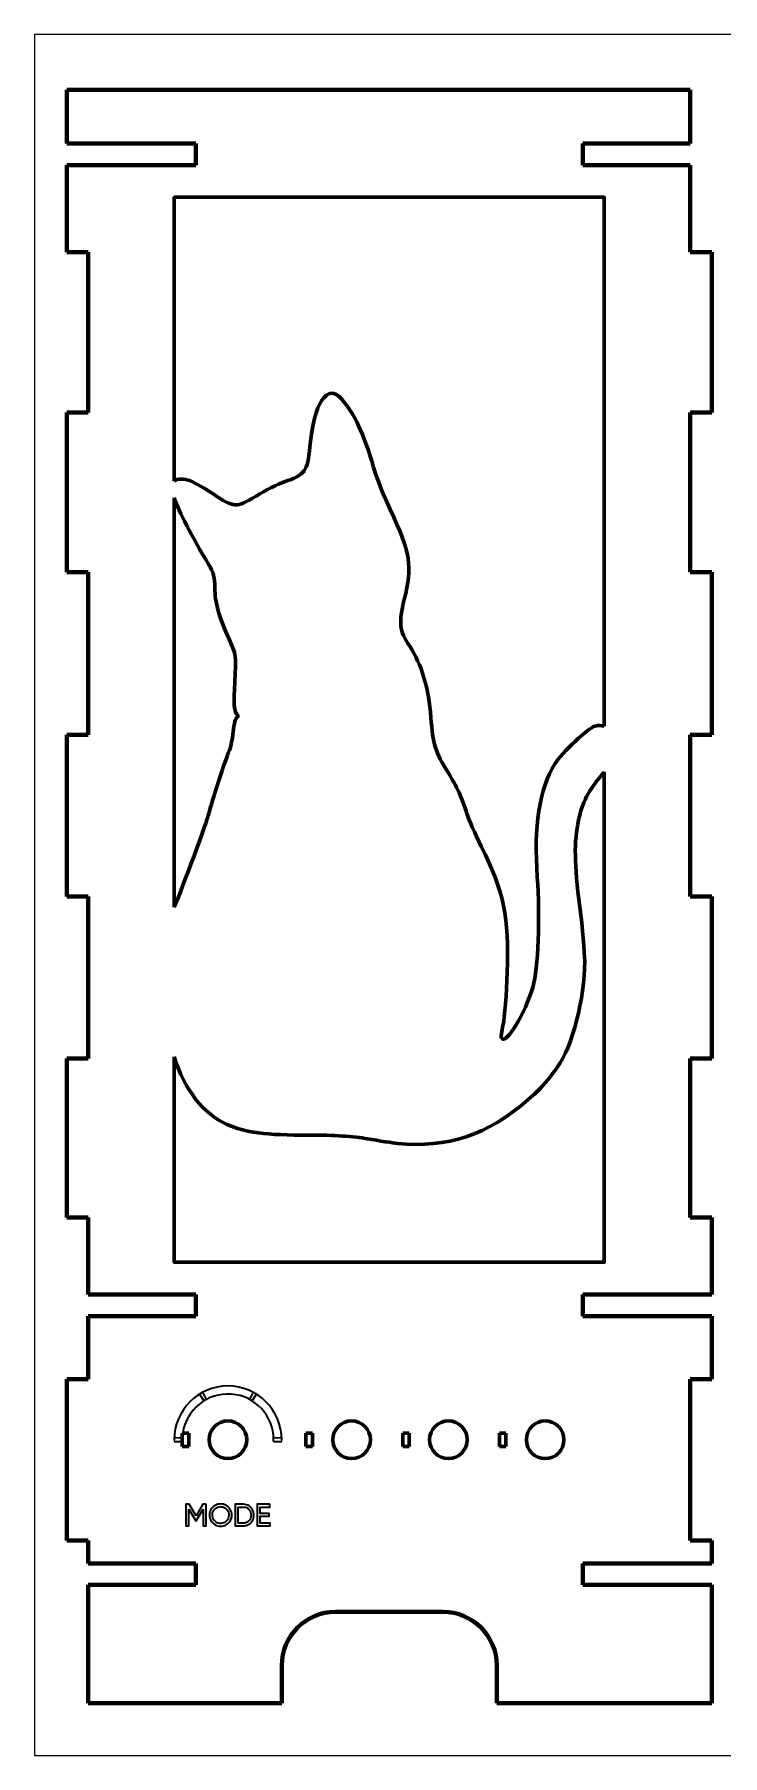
# Model space of a CAD drawing. Header units: millimetres. Extents: x 0 to 650, y 0 to 320.
# Drawn here: x 0 to 128, y 0 to 320 of the extents above; entities that cross this region are included whole.
import ezdxf

# ---------------------------------------------------------------- set-up
doc = ezdxf.new("R2010")
doc.units = ezdxf.units.MM
doc.layers.get('0').update_dxf_attribs({"lineweight": 70})
doc.layers.add('Внутренний контур', color=110, linetype='Continuous')
doc.layers.add('Гравировка', color=151, linetype='Continuous', lineweight=35)
doc.layers.add('Отверстия', color=220, linetype='Continuous', lineweight=60)

msp = doc.modelspace()

# ---------------------------------------------------------------- linework, layer by layer
at = {"ltscale": 4}
for p, q in [((6, 299.72), (6, 309.72)), ((6, 309.72), (122, 309.72)), ((122, 299.72), (122, 309.72)), ((6, 299.72), (30, 299.72)), ((30, 299.72), (30, 295.72)), ((102, 299.72), (102, 295.72)), ((122, 299.72), (102, 299.72)), ((30, 295.72), (6, 295.72)), ((6, 279.51), (6, 295.72)), ((102, 295.72), (122, 295.72)), ((122, 279.51), (122, 295.72)), ((10, 279.51), (6, 279.51)), ((10, 249.72), (10, 279.51)), ((126, 279.51), (122, 279.51)), ((126, 249.72), (126, 279.51)), ((6, 220.04), (6, 249.72)), ((6, 249.72), (10, 249.72)), ((122, 220.04), (122, 249.72)), ((122, 249.72), (126, 249.72)), ((10, 220.04), (6, 220.04)), ((10, 189.78), (10, 220.04)), ((126, 220.04), (122, 220.04)), ((126, 189.78), (126, 220.04)), ((6, 159.72), (6, 189.78)), ((6, 189.78), (10, 189.78)), ((122, 159.72), (122, 189.78)), ((122, 189.78), (126, 189.78)), ((10, 159.72), (6, 159.72)), ((10, 129.63), (10, 159.72)), ((126, 159.72), (122, 159.72)), ((126, 129.63), (126, 159.72)), ((6, 100.03), (6, 129.63)), ((6, 129.63), (10, 129.63)), ((122, 100.03), (122, 129.63)), ((122, 129.63), (126, 129.63)), ((10, 100.03), (6, 100.03)), ((10, 85.72), (10, 100.03)), ((126, 100.03), (122, 100.03)), ((126, 85.72), (126, 100.03)), ((30, 85.72), (10, 85.72)), ((30, 82.28), (30, 85.72)), ((126, 85.72), (102, 85.72)), ((102, 85.72), (102, 81.72)), ((10, 70.01), (10, 81.72)), ((10, 81.72), (30, 81.72)), ((30, 81.72), (30, 82.28)), ((102, 81.72), (126, 81.72)), ((126, 70.01), (126, 81.72)), ((126, 70.01), (126, 81.72)), ((6, 39.99), (6, 70.01)), ((6, 70.01), (10, 70.01)), ((122, 39.99), (122, 70.01)), ((122, 70.01), (126, 70.01)), ((10, 39.99), (6, 39.99)), ((10, 39.99), (10, 35.72)), ((126, 39.99), (122, 39.99)), ((126, 39.99), (126, 35.72)), ((10, 35.72), (30, 35.72)), ((30, 35.72), (30, 31.72)), ((126, 35.72), (102, 35.72)), ((102, 35.72), (102, 31.72)), ((30, 31.72), (10, 31.72)), ((10, 31.72), (10, 9.72)), ((102, 31.72), (126, 31.72)), ((126, 31.72), (126, 9.72)), ((46, 14.72), (46, 16.72)), ((86, 14.72), (86, 16.72)), ((10, 9.72), (41, 9.72)), ((126, 9.72), (91, 9.72))]:
    msp.add_line(p, q, dxfattribs=at)
at = {"linetype": 'Continuous', "lineweight": 25}
msp.add_line((27.5, 58.42), (27.5, 59.01), dxfattribs=at)
at = {"ltscale": 100}
msp.add_line((56, 26.72), (76, 26.72), dxfattribs=at)
for p, q in [((46, 14.72), (46, 9.72)), ((86, 14.72), (86, 9.72)), ((41, 9.72), (46, 9.72)), ((86, 9.72), (91, 9.72))]:
    msp.add_line(p, q)
at = {"ltscale": 4}
msp.add_arc((56, 16.72), 10, 90, 180, dxfattribs=at)
at = {"ltscale": 100}
msp.add_arc((76, 16.72), 10, 0, 90, dxfattribs=at)
at = {"layer": 'Внутренний контур'}
msp.add_lwpolyline([(0, 0), (650, 0), (650, 320), (0, 320)], close=True, dxfattribs=at)
at = {"layer": 'Гравировка'}
for p, q in [((32.01, 66.22), (31.31, 67.55)), ((40.69, 67.55), (39.99, 66.22)), ((30.7, 67.2), (31.5, 65.93)), ((40.5, 65.93), (41.3, 67.2)), ((27.51, 59.01), (26.01, 59.07)), ((26.01, 58.37), (27.51, 58.42)), ((45.99, 59.07), (44.49, 59.01)), ((44.49, 58.42), (45.99, 58.37))]:
    msp.add_line(p, q, dxfattribs=at)
for points in [[(28.79, 46.72), (28.19, 46.72), (28.19, 42.72), (28.72, 42.72), (28.72, 45.84)], [(28.72, 45.84), (30.03, 43.67)], [(28.72, 45.84), (30.03, 43.67)], [(30.06, 44.6), (28.79, 46.72)], [(30.06, 44.6), (28.79, 46.72)], [(30.03, 43.67), (30.1, 43.67), (31.4, 45.84)], [(31.93, 46.72), (31.33, 46.72), (30.06, 44.6)], [(31.4, 45.84), (31.4, 42.72), (31.93, 42.72), (31.93, 46.72)], [(31.4, 45.84), (31.4, 42.72), (31.93, 42.72), (31.93, 46.72)], [(33.38, 46.37), (33.17, 46.19), (33.16, 46.18), (32.99, 45.97), (32.84, 45.75), (32.72, 45.52), (32.64, 45.26), (32.59, 45), (32.58, 44.72), (32.58, 44.71), (32.59, 44.43), (32.64, 44.17), (32.73, 43.91), (32.84, 43.68), (32.99, 43.46), (33.17, 43.25), (33.19, 43.24), (33.39, 43.06), (33.61, 42.91), (33.85, 42.79), (34.1, 42.71), (34.36, 42.66), (34.64, 42.64), (34.66, 42.64), (34.94, 42.66), (35.2, 42.71), (35.45, 42.8), (35.69, 42.91), (35.91, 43.07)], [(34.64, 43.16), (34.49, 43.17), (34.23, 43.21), (33.97, 43.3), (33.75, 43.43), (33.55, 43.62), (33.45, 43.72), (33.3, 43.94), (33.19, 44.18), (33.12, 44.44), (33.1, 44.72), (33.11, 44.88), (33.15, 45.15), (33.24, 45.39), (33.37, 45.62), (33.55, 45.83), (33.65, 45.92), (33.86, 46.08), (34.1, 46.19), (34.36, 46.25), (34.64, 46.28)], [(34.64, 46.79), (34.63, 46.79), (34.35, 46.77), (34.09, 46.72), (33.84, 46.64), (33.6, 46.52), (33.38, 46.37)], [(35.91, 43.07), (36.11, 43.25), (36.12, 43.25), (36.3, 43.46), (36.45, 43.69), (36.56, 43.92), (36.65, 44.17), (36.7, 44.44), (36.71, 44.72), (36.71, 44.73), (36.69, 45.01), (36.64, 45.28), (36.56, 45.53), (36.44, 45.76), (36.3, 45.98), (36.11, 46.19), (36.1, 46.2), (35.9, 46.38), (35.67, 46.53), (35.44, 46.64), (35.18, 46.73), (34.92, 46.77), (34.64, 46.79)], [(34.64, 46.28), (34.79, 46.27), (35.06, 46.23), (35.31, 46.14), (35.54, 46.01), (35.74, 45.83), (35.84, 45.72), (35.99, 45.5), (36.1, 45.26), (36.16, 45), (36.18, 44.72), (36.18, 44.57), (36.13, 44.3), (36.04, 44.05), (35.92, 43.82), (35.74, 43.62), (35.63, 43.51), (35.42, 43.36), (35.18, 43.25), (34.92, 43.18), (34.64, 43.16)], [(38.91, 46.72), (37.35, 46.72), (37.35, 42.72), (38.91, 42.72), (39.09, 42.73), (39.36, 42.77), (39.62, 42.84), (39.85, 42.96), (40.07, 43.11)], [(38.91, 46.21), (38.96, 46.21), (39.24, 46.18), (39.49, 46.1), (39.71, 45.97), (39.91, 45.78), (39.96, 45.73), (40.11, 45.51), (40.21, 45.27), (40.28, 45), (40.3, 44.72), (40.29, 44.63), (40.26, 44.35), (40.19, 44.1), (40.07, 43.86), (39.91, 43.65), (39.88, 43.62), (39.67, 43.44), (39.45, 43.32), (39.19, 43.24), (38.91, 43.22), (37.88, 43.22)], [(37.88, 43.22), (37.88, 46.21), (38.91, 46.21)], [(40.14, 46.26), (39.93, 46.43), (39.7, 46.56), (39.45, 46.64), (39.19, 46.7), (38.91, 46.72)], [(40.07, 43.11), (40.27, 43.3), (40.4, 43.45), (40.54, 43.67), (40.66, 43.91), (40.74, 44.16), (40.79, 44.43), (40.8, 44.72), (40.8, 44.93), (40.75, 45.21), (40.68, 45.46), (40.57, 45.7), (40.44, 45.93), (40.27, 46.14), (40.14, 46.26)]]:
    msp.add_lwpolyline(points, dxfattribs=at)
msp.add_lwpolyline([(43.81, 46.72), (41.45, 46.72), (41.45, 42.72), (43.84, 42.72), (43.84, 43.22), (41.98, 43.22), (41.98, 44.49), (43.66, 44.49), (43.66, 44.98), (41.98, 44.98), (41.98, 46.21), (43.81, 46.21)], close=True, dxfattribs=at)
for radius, start, end in [(10, 0, 180), (8.5, 0, 171.5435), (8.5, 358, 2)]:
    msp.add_arc((36, 58.72), radius, start, end, dxfattribs=at)
at = {"layer": 'Гравировка', "linetype": 'Continuous', "lineweight": 25}
for radius, start, end in [(10, 118, 122), (10, 58, 62), (8.5, 118, 122), (8.5, 58, 62), (10, 178, 182), (8.5, 178, 182), (10, 358, 2)]:
    msp.add_arc((36, 58.72), radius, start, end, dxfattribs=at)
at = {"layer": 'Отверстия'}
for p, q in [((28.7, 59.97), (27.5, 59.97)), ((27.5, 59.01), (27.5, 59.97)), ((27.5, 59.01), (27.5, 58.42)), ((27.5, 57.47), (27.5, 58.42)), ((28.7, 57.47), (28.7, 59.97)), ((51.7, 59.97), (50.5, 59.97)), ((50.5, 59.01), (50.5, 59.97)), ((50.5, 58.42), (50.5, 59.01)), ((50.5, 57.47), (50.5, 58.42)), ((51.7, 57.47), (51.7, 59.97)), ((69.7, 59.97), (68.5, 59.97)), ((68.5, 59.01), (68.5, 59.97)), ((68.5, 58.42), (68.5, 59.01)), ((68.5, 57.47), (68.5, 58.42)), ((69.7, 57.47), (69.7, 59.97)), ((87.7, 59.97), (86.5, 59.97)), ((86.5, 59.01), (86.5, 59.97)), ((86.5, 58.42), (86.5, 59.01)), ((86.5, 57.47), (86.5, 58.42)), ((87.7, 57.47), (87.7, 59.97)), ((28.7, 57.47), (27.5, 57.47)), ((51.7, 57.47), (50.5, 57.47)), ((69.7, 57.47), (68.5, 57.47)), ((87.7, 57.47), (86.5, 57.47))]:
    msp.add_line(p, q, dxfattribs=at)
for points in [[(26, 236.93), (26, 289.72), (106, 289.72), (106, 191.4)], [(26, 157.71), (26, 233.83)], [(106, 182.88), (106, 91.72), (26, 91.72), (26, 129.89)]]:
    msp.add_lwpolyline(points, dxfattribs=at)
msp.add_lwpolyline([(67.51, 113.82), (67.51, 113.82)], close=True, dxfattribs=at)
for centre in [(36, 58.72), (59, 58.72), (77, 58.72), (95, 58.72)]:
    msp.add_circle(centre, 3.5, dxfattribs=at)
for points in [[(51.23, 243.33), (51.98, 251.51), (54.49, 255.28), (57.14, 252.23)], [(57.14, 252.23), (59.53, 249.47), (61.21, 245.88), (63.09, 239.49)], [(46.47, 236.8), (50.36, 238.14), (50.8, 238.75), (51.23, 243.33)], [(26, 236.93), (26.63, 237.43), (27.79, 237.49), (29.04, 236.98)], [(29.04, 236.98), (29.87, 236.64), (31.75, 235.55), (33.23, 234.56)], [(63.09, 239.49), (63.63, 237.64), (65.02, 234.12), (66.18, 231.67)], [(32.46, 221.39), (29.19, 226.81), (26.93, 231.17), (26, 233.83)], [(33.23, 234.56), (37.15, 231.95), (37.52, 231.93), (41.22, 234.17)], [(41.22, 234.17), (42.98, 235.23), (45.34, 236.41), (46.47, 236.8)], [(66.18, 231.67), (69.95, 223.66), (70.36, 221.1), (68.8, 214.96)], [(33.55, 217.12), (33.55, 218.95), (33.26, 220.08), (32.46, 221.39)], [(36.26, 207.45), (34.32, 211.65), (33.56, 214.37), (33.55, 217.12)], [(68.8, 214.96), (67.71, 210.62), (67.87, 209.16), (69.8, 206.26)], [(37.27, 199.54), (37.54, 204.53), (37.51, 204.75), (36.26, 207.45)], [(69.8, 206.26), (71.98, 202.96), (73.36, 198.34), (73.75, 193.03)], [(37.57, 193.72), (37.14, 194.23), (37.07, 195.7), (37.27, 199.54)], [(36.98, 190.33), (37.13, 191.81), (37.46, 193.03), (37.7, 193.03)], [(37.7, 193.03), (37.94, 193.03), (37.88, 193.34), (37.57, 193.72)], [(73.75, 193.03), (74.11, 188), (74.55, 186.58), (76.95, 182.76)], [(36.18, 186.66), (36.46, 187.19), (36.82, 188.84), (36.98, 190.33)], [(96.81, 184.4), (98.05, 186.41), (103.06, 191.1), (104.29, 191.41)], [(104.29, 191.41), (104.84, 191.55), (105.43, 191.54), (106, 191.4)], [(32.45, 175.16), (32.86, 176.99), (35.73, 185.82), (36.18, 186.66)], [(76.95, 182.76), (78.55, 180.21), (79.59, 177.92), (80.46, 175.07)], [(93.54, 163.33), (92.84, 172.64), (93.95, 179.77), (96.81, 184.4)], [(106, 182.88), (105.86, 182.7), (105.71, 182.52), (105.56, 182.34)], [(105.56, 182.34), (102.9, 179.14), (101.92, 177.25), (101.22, 173.97)], [(26, 157.71), (27.56, 161.41), (32.14, 173.8), (32.45, 175.16)], [(80.46, 175.07), (80.74, 174.16), (81.93, 171.45), (83.11, 169.04)], [(101.22, 173.97), (100.34, 169.82), (100.4, 165.92), (101.45, 157.74)], [(83.11, 169.04), (87.43, 160.22), (88.27, 156.12), (87.94, 145.64)], [(92.75, 143), (93.69, 146.11), (94.08, 156.08), (93.54, 163.33)], [(101.45, 157.74), (101.95, 153.93), (102.35, 149.41), (102.35, 147.69)], [(102.35, 147.69), (102.34, 140.73), (100.05, 131.79), (97.31, 128.06)], [(87.94, 145.64), (87.82, 141.61), (87.47, 137.24), (87.17, 135.94)], [(86.9, 133.29), (87.86, 132.32), (91.19, 137.85), (92.75, 143)], [(87.17, 135.94), (86.87, 134.63), (86.75, 133.44), (86.9, 133.29)], [(35.82, 117.34), (31.36, 119.34), (27.98, 123.77), (26, 129.89)], [(97.31, 128.06), (97.12, 127.8), (96.42, 126.85), (95.75, 125.94)], [(95.75, 125.94), (95.08, 125.03), (93.33, 123.23), (91.85, 121.95)], [(91.85, 121.95), (84.29, 115.38), (76.82, 112.88), (67.51, 113.82)], [(51.3, 115.36), (42.8, 115.34), (39.27, 115.79), (35.82, 117.34)], [(61.97, 114.68), (59.51, 115.11), (55.45, 115.37), (51.3, 115.36)], [(67.51, 113.82), (66.65, 113.91), (64.15, 114.29), (61.97, 114.68)]]:
    msp.add_open_spline(points, degree=3, dxfattribs=at)

doc.saveas('drawing.dxf')
